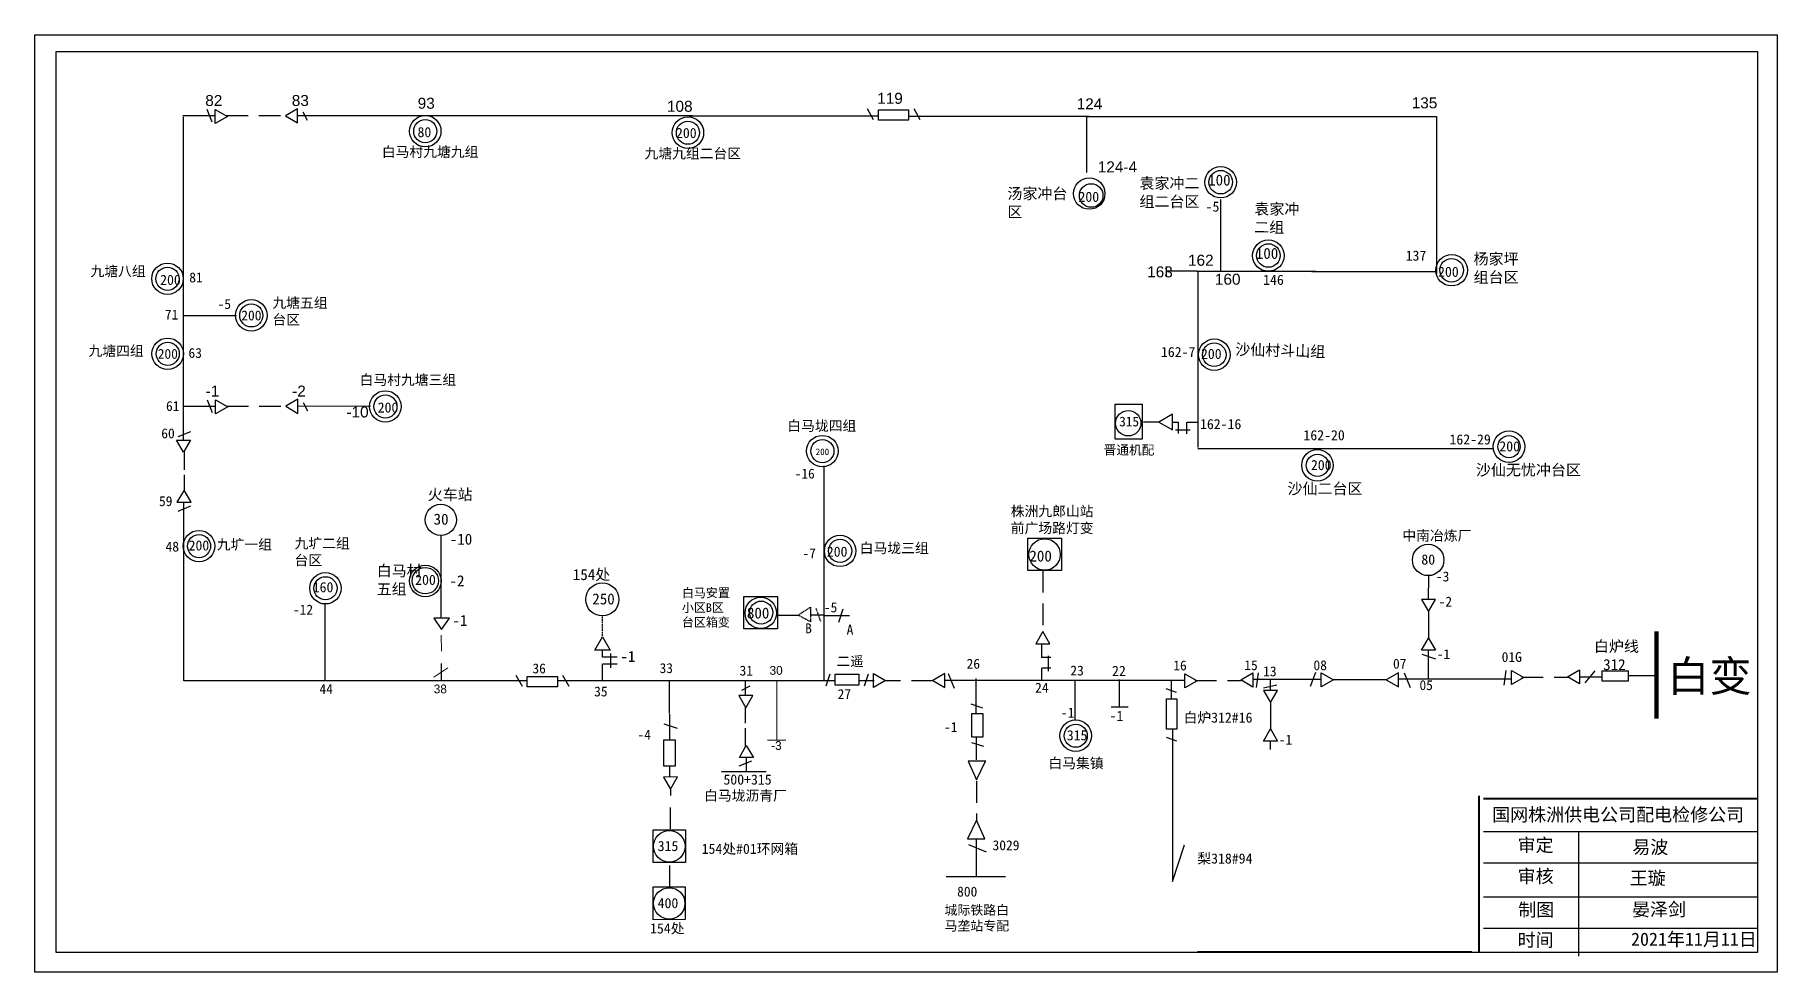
# Model space of a CAD drawing. Extents: x -48 to 348, y -11 to 202.
import ezdxf

# ---------------------------------------------------------------- set-up
doc = ezdxf.new("R2010")
doc.units = 0
doc.header["$LTSCALE"] = 0.774411
for name, pattern in [('ACAD_ISO02W100', [15, 12, -3]), ('DASHED2', [9.525, 6.35, -3.175]), ('HIDDEN', [0.375, 0.25, -0.125]), ('HIDDEN2', [0.1875, 0.125, -0.0625])]:
    doc.linetypes.add(name, pattern=pattern)
doc.layers.get('0').update_dxf_attribs({"linetype": 'CONTINUOUS'})
for name, color, linetype in [('0-RefEdit0', 7, 'CONTINUOUS'), ('LAYER1', 5, 'ACAD_ISO02W100'), ('MiniCADViewLayer', 7, 'CONTINUOUS'), ('OUTSIDE', 2, 'CONTINUOUS')]:
    doc.layers.add(name, color=color, linetype=linetype)
doc.styles.add('hztxt_txtstyle_2.00_0_0', font='', dxfattribs={"height": 2, "bigfont": 'hztxt.shx'})
doc.styles.add('hztxt_txtstyle_200.00_0_0200', font='', dxfattribs={"height": 200, "bigfont": 'hztxt.shx'})
doc.styles.add('SimSun_txtstyle_3.00_0_0', font='', dxfattribs={"height": 3})
doc.styles.get("Standard").update_dxf_attribs({"font": 'simkai_0.ttf', "height": 2.3})
doc.styles.add('字体', font='', dxfattribs={"height": 2.3})
doc.styles.add('楷体_GB2312_txtstyle_2.30_0_0', font='simkai_0.ttf', dxfattribs={"height": 2.3})
doc.styles.get('hztxt_txtstyle_2.00_0_0').set_extended_font_data('hztxt')
doc.styles.get('hztxt_txtstyle_200.00_0_0200').set_extended_font_data('hztxt')
doc.styles.get('SimSun_txtstyle_3.00_0_0').set_extended_font_data('SimSun')
doc.styles.get('字体').set_extended_font_data('SimSun')

# ---------------------------------------------------------------- blocks, each defined once
blk = doc.blocks.new('A$C6A8F2F9D')
at = {"color": 7}
blk.add_circle((3.56, 3.56), 3.56, dxfattribs=at)
blk = doc.blocks.new('A$C13522429')
at = {"linetype": 'Continuous'}
for radius in [3.58, 2.54]:
    blk.add_circle((3.58, 3.58), radius, dxfattribs=at)

msp = doc.modelspace()

# ---------------------------------------------------------------- linework, layer by layer
at = {"color": 0, "linetype": 'Continuous'}
for p, q in [((-7.39, 183.22), (-14.72, 183.22)), ((-9.25, 184.73), (-8.11, 181.86)), ((12.56, 184.13), (13.56, 182.26)), ((-14.56, 109.56), (-14.56, 153.81)), ((-7.31, 117.17), (-14.64, 117.17)), ((-9.17, 118.68), (-8.03, 115.81)), ((12.64, 118.08), (13.64, 116.21)), ((-12.98, 111.42), (-15.85, 110.27)), ((-14.42, 106.97), (-14.42, 102.81)), ((-14.42, 101.66), (-14.42, 98.08)), ((-12.96, 94.49), (-15.83, 93.34)), ((17.64, 54.73), (17.64, 72.15)), ((131.06, 69.65), (136.8, 69.65)), ((134.39, 68.14), (135.4, 71.16)), ((180.55, 60.05), (180.55, 63.12)), ((182.61, 60.15), (180.6, 60.15)), ((182.04, 57.02), (182.04, 60.52)), ((266.93, 60.88), (270.08, 59.83)), ((62.47, 53.54), (61.05, 56.06)), ((73.1, 53.53), (71.68, 56.05)), ((132.36, 56.3), (131.47, 53.63)), ((141.08, 56.3), (140.19, 53.63)), ((159.26, 56.5), (160.61, 53.17)), ((180.52, 54.9), (180.52, 57.76)), ((180.6, 57.79), (182.61, 57.79)), ((229.76, 56.62), (229.31, 53.27)), ((242.75, 56.69), (241.53, 53.49)), ((262.91, 56.64), (264.26, 53.31)), ((286.02, 57.16), (285.57, 53.8)), ((302.82, 55.76), (307.73, 55.76)), ((304.1, 54.35), (306.33, 57.09)), ((313.86, 56), (319.73, 56)), ((63.65, 54.78), (-14.49, 54.78)), ((133.64, 54.82), (70.35, 54.82)), ((95.91, 47.36), (95.91, 54.79)), ((112.38, 52.66), (114.24, 53.67)), ((142.44, 54.82), (138.96, 54.82)), ((158.51, 54.95), (213.06, 54.95)), ((165.6, 47.35), (165.6, 55.37)), ((211.16, 52.13), (208.81, 52.99)), ((228.45, 55.16), (243.95, 55.17)), ((230.98, 53.24), (234.01, 53.9)), ((246.8, 55.14), (258.81, 55.14)), ((261.58, 55.26), (287.33, 55.27)), ((113.21, 45.22), (113.21, 48.8)), ((167.16, 48.63), (164.49, 49.52)), ((196.31, 48.88), (200.21, 48.88)), ((94.62, 45.04), (97.64, 44.03)), ((95.93, 47.23), (95.93, 41.49)), ((113.21, 39.91), (113.21, 44.07)), ((210.25, 43.67), (210.25, 9.18)), ((167.34, 39.86), (164.67, 40.75)), ((165.68, 36.87), (165.68, 42.03)), ((211.24, 41.07), (208.89, 41.92)), ((111.77, 35.46), (114.65, 36.61)), ((113.35, 37.33), (113.35, 34.17)), ((107.74, 34.23), (117.88, 34.23)), ((96.14, 30.17), (96.14, 28.76)), ((96.09, 25.99), (96.09, 21.2)), ((280.92, 20.53), (343.29, 20.53)), ((302.57, 20.52), (302.57, -7.81)), ((210.25, 9.18), (212.97, 17.53)), ((95.91, 12.83), (95.91, 8.04)), ((280.92, 13.43), (343.29, 13.43)), ((280.92, 5.68), (343.29, 5.68)), ((280.92, -1.42), (343.29, -1.42)), ((215.93, -6.72), (278.3, -6.72))]:
    msp.add_line(p, q, dxfattribs=at)
at = {"color": 7, "linetype": 'Continuous'}
for p, q in [((-14.54, 153.27), (-14.54, 183.05)), ((100.35, 183.26), (143.45, 183.26)), ((142.3, 182.32), (140.89, 184.84)), ((150.25, 183.2), (191.28, 183.2)), ((152.93, 182.31), (151.52, 184.83)), ((190.72, 183.11), (270.24, 183.11)), ((270.24, 183.11), (270.24, 147.4)), ((221.23, 147.86), (221.23, 164.21)), ((208.79, 148.98), (208.79, 146.78)), ((215.81, 147.91), (242.81, 147.91)), ((215.98, 147.91), (215.98, 107.88)), ((241.96, 147.89), (270.11, 147.89)), ((210.95, 111.87), (214.3, 111.87)), ((211.65, 111.07), (211.65, 113.63)), ((213.5, 110.98), (213.5, 113.63)), ((213.57, 113.65), (216.02, 113.65)), ((216.01, 107.64), (243.69, 107.64)), ((241.68, 107.66), (283.05, 107.66)), ((95.95, 35.45), (95.95, 32.89))]:
    msp.add_line(p, q, dxfattribs=at)
at = {"color": 0}
for p, q in [((-7.36, 184.72), (-4.59, 183.12)), ((-7.36, 181.53), (-7.36, 184.72)), ((-4.59, 183.12), (-7.36, 181.53)), ((11.37, 184.86), (8.61, 183.27)), ((8.61, 183.27), (11.37, 181.67)), ((11.37, 181.67), (11.37, 184.86)), ((11.41, 183.35), (101.2, 183.33)), ((-7.28, 115.48), (-7.28, 118.67)), ((-7.28, 118.67), (-4.52, 117.07)), ((-4.52, 117.07), (-7.28, 115.48)), ((11.45, 118.81), (8.69, 117.22)), ((8.69, 117.22), (11.45, 115.62)), ((11.45, 115.62), (11.45, 118.81)), ((11.49, 117.3), (27.91, 117.28)), ((-14.59, 106.76), (-16.19, 109.52)), ((-16.19, 109.52), (-13, 109.52)), ((-13, 109.52), (-14.59, 106.76)), ((131.06, 54.84), (131.06, 103.66)), ((-14.45, 98.17), (-16.05, 95.41)), ((-16.05, 95.41), (-12.85, 95.41)), ((-14.47, 54.82), (-14.5, 95.49)), ((-12.85, 95.41), (-14.45, 98.17)), ((44.03, 69.07), (44.03, 87.96)), ((44.03, 81.66), (44.03, 84.8)), ((268.45, 73.3), (268.5, 78.62)), ((266.86, 73.3), (268.45, 70.54)), ((270.05, 73.3), (266.86, 73.3)), ((268.45, 70.54), (270.05, 73.3)), ((125.15, 69.7), (120.55, 69.7)), ((131.12, 69.72), (127.98, 69.72)), ((78.91, 61.75), (80.68, 64.82)), ((80.68, 64.82), (82.45, 61.75)), ((180.76, 66.03), (179.16, 63.26)), ((182.35, 63.26), (180.76, 66.03)), ((266.86, 61.78), (268.45, 64.54)), ((268.45, 64.54), (270.05, 61.78)), ((82.45, 61.75), (78.91, 61.75)), ((179.16, 63.26), (182.35, 63.26)), ((270.05, 61.78), (266.86, 61.78)), ((44.08, 54.78), (44.06, 58.79)), ((142.29, 53.27), (142.29, 56.46)), ((142.29, 56.46), (145.05, 54.86)), ((158.53, 56.46), (155.76, 54.86)), ((158.53, 53.27), (158.53, 56.46)), ((213.07, 56.42), (215.83, 54.83)), ((213.07, 53.23), (213.07, 56.42)), ((225.77, 55.01), (228.53, 56.6)), ((228.53, 56.6), (228.53, 53.41)), ((244.06, 56.61), (246.83, 55.02)), ((244.06, 53.42), (244.06, 56.61)), ((261.63, 56.61), (258.86, 55.02)), ((261.63, 53.42), (261.63, 56.61)), ((287.33, 57.14), (290.09, 55.55)), ((287.33, 53.95), (287.33, 57.14)), ((290.09, 55.55), (287.33, 53.95)), ((300.03, 55.73), (302.79, 57.32)), ((302.79, 54.13), (300.03, 55.73)), ((302.79, 57.32), (302.79, 54.13)), ((113.16, 51.51), (113.16, 54.79)), ((145.05, 54.86), (142.29, 53.27)), ((155.76, 54.86), (158.53, 53.27)), ((188.11, 45.92), (188.11, 54.93)), ((198.2, 49.01), (198.2, 55.11)), ((210.03, 50.66), (210.03, 55.02)), ((215.83, 54.83), (213.07, 53.23)), ((228.53, 53.41), (225.77, 55.01)), ((234.1, 52.65), (230.91, 52.65)), ((230.91, 52.65), (232.51, 49.89)), ((232.51, 52.65), (232.51, 55.13)), ((232.51, 49.89), (234.1, 52.65)), ((246.83, 55.02), (244.06, 53.42)), ((258.86, 55.02), (261.63, 53.42)), ((114.84, 51.47), (111.65, 51.47)), ((111.65, 51.47), (113.24, 48.71)), ((113.24, 48.71), (114.84, 51.47)), ((230.91, 41.13), (232.51, 43.89)), ((232.51, 43.89), (234.1, 41.13)), ((111.79, 37.36), (113.38, 40.12)), ((113.38, 40.12), (114.98, 37.36)), ((234.1, 41.13), (230.91, 41.13)), ((114.98, 37.36), (111.79, 37.36)), ((163.82, 36.55), (165.71, 32.28)), ((167.82, 36.55), (163.82, 36.55)), ((165.71, 32.28), (167.76, 36.55)), ((97.71, 32.96), (94.52, 32.93)), ((94.52, 32.93), (96.14, 30.18)), ((96.14, 30.18), (97.71, 32.96)), ((165.74, 23.14), (163.68, 18.87)), ((167.63, 18.87), (165.74, 23.14)), ((163.63, 18.87), (167.63, 18.87)), ((167.94, 15.84), (163.96, 17.57)), ((172.3, 10.27), (158.84, 10.27))]:
    msp.add_line(p, q, dxfattribs=at)
at = {"color": 0, "linetype": 'DASHED2'}
for p, q in [((-4.81, 183.3), (8.66, 183.3)), ((-4.73, 117.25), (8.74, 117.25)), ((180.79, 79.78), (180.79, 65.97)), ((289.64, 55.64), (300.18, 55.64)), ((155.84, 54.82), (144.84, 54.82)), ((215.38, 54.92), (225.92, 54.92)), ((165.7, 32), (165.7, 23.08))]:
    msp.add_line(p, q, dxfattribs=at)
at = {"color": 7}
for p, q in [((208.87, 147.99), (215.84, 148)), ((210.26, 115.4), (207.19, 113.62)), ((210.26, 111.85), (210.26, 115.4)), ((207.19, 113.62), (210.26, 111.85))]:
    msp.add_line(p, q, dxfattribs=at)
at = {"linetype": 'Continuous'}
msp.add_line((-14.51, 137.84), (-2.5, 137.84), dxfattribs=at)
at = {"color": 7, "linetype": 'DASHED2'}
msp.add_line((207.16, 113.6), (203.69, 113.6), dxfattribs=at)
at = {"color": 7, "linetype": 'Continuous', "ltscale": 2}
msp.add_line((210.27, 113.6), (211.62, 113.6), dxfattribs=at)
at = {"color": 0, "linetype": 'HIDDEN', "ltscale": 2}
msp.add_line((80.72, 65), (80.7, 69.44), dxfattribs=at)
at = {"color": 7, "linetype": 'DASHED2', "lineweight": 0, "ltscale": 0.730592}
msp.add_line((44.05, 61.58), (44.03, 66.51), dxfattribs=at)
at = {"color": 7, "linetype": 'Continuous', "lineweight": 0, "ltscale": 0.730592}
msp.add_line((42.35, 55.65), (45.56, 57.77), dxfattribs=at)
at = {"color": 7, "linetype": 'Continuous', "lineweight": 0, "ltscale": 1.252106}
for p, q in [((120.3, 54.82), (120.3, 41.32)), ((118.23, 41.32), (122.36, 41.32))]:
    msp.add_line(p, q, dxfattribs=at)
at = {"color": 0, "linetype": 'ByBlock'}
msp.add_line((165.6, 18.86), (165.6, 10.49), dxfattribs=at)
at = {"color": 0, "linetype": 'Continuous'}
for points in [[(-48.36, 201.66), (347.71, 201.66), (347.71, -11.41), (-48.36, -11.41)], [(-43.53, 197.86), (343.23, 197.86), (343.23, -6.93), (-43.53, -6.93)], [(177.35, 87.24), (185, 87.24), (185, 79.86), (177.35, 79.86)], [(112.85, 73.97), (120.49, 73.97), (120.49, 66.6), (112.85, 66.6)], [(70.44, 53.45), (63.59, 53.45), (63.59, 55.8), (70.44, 55.8)], [(133.61, 56.3), (138.96, 56.3), (138.96, 53.81), (133.61, 53.81)], [(307.9, 54.74), (307.9, 57.11), (313.83, 57.11), (313.83, 54.74)], [(211.24, 50.71), (211.24, 43.85), (208.89, 43.85), (208.89, 50.71)], [(167.16, 47.38), (167.16, 42.03), (164.67, 42.03), (164.67, 47.38)], [(92.22, 13.5), (92.22, 20.95), (99.52, 20.95), (99.52, 13.54)], [(92.21, 0.51), (92.21, 7.97), (99.5, 7.97), (99.5, 0.55)]]:
    msp.add_lwpolyline(points, close=True, dxfattribs=at)
at = {"color": 7, "linetype": 'Continuous'}
for points in [[(150.28, 182.23), (143.42, 182.23), (143.42, 184.58), (150.28, 184.58)], [(94.66, 41.42), (97.24, 41.42), (97.24, 35.43), (94.66, 35.43)]]:
    msp.add_lwpolyline(points, close=True, dxfattribs=at)
at = {"color": 7, "linetype": 'ByBlock', "ltscale": 2}
msp.add_lwpolyline([(203.33, 117.69), (203.33, 109.72), (197.22, 109.72), (197.22, 117.69)], close=True, dxfattribs=at)
at = {"color": 0, "linetype": 'Continuous'}
for points, const_width in [([(320.31, 46.2), (320.31, 66.08)], 1), ([(279.93, 28.73), (279.93, -7)], 0.5), ([(280.92, 28.04), (343.29, 28.04)], 0.5)]:
    msp.add_lwpolyline(points, dxfattribs=dict(at, const_width=const_width))
for centre, radius in [((40.39, 179.76), 3.58), ((40.39, 179.76), 2.63), ((100.1, 179.41), 3.58), ((100.1, 179.41), 2.63), ((-18.2, 146.21), 3.58), ((-18.2, 146.21), 2.63), ((0.84, 137.88), 3.58), ((0.84, 137.88), 2.63), ((-18.16, 129.15), 3.58), ((-18.16, 129.15), 2.63), ((31.33, 117.18), 3.58), ((31.33, 117.18), 2.63), ((-11.04, 85.43), 3.58), ((-11.04, 85.43), 2.63), ((134.7, 84.35), 3.58), ((134.7, 84.35), 2.63), ((181.17, 83.53), 3.58), ((268.38, 82.3), 3.58), ((17.71, 75.86), 3.58), ((17.71, 75.86), 2.63), ((116.67, 70.26), 3.58), ((116.75, 70.31), 2.63), ((188.26, 42.34), 3.58), ((188.26, 42.34), 2.63), ((95.86, 17.2), 3.58), ((95.85, 4.21), 3.58)]:
    msp.add_circle(centre, radius, dxfattribs=at)
at = {"color": 7, "linetype": 'Continuous'}
for centre, radius in [((221.22, 168.16), 3.58), ((221.22, 168.16), 2.68), ((191.33, 165.58), 3.58), ((191.77, 165.14), 2.68), ((232.06, 151.49), 3.58), ((232.06, 151.49), 2.68), ((273.71, 148.15), 3.58), ((273.71, 148.15), 2.68), ((219.75, 128.94), 3.58), ((219.75, 128.94), 2.68), ((130.66, 107.03), 3.58), ((130.66, 107.03), 2.63)]:
    msp.add_circle(centre, radius, dxfattribs=at)
at = {"color": 7, "linetype": 'ByBlock'}
msp.add_circle((200.2, 113.37), 2.89, dxfattribs=at)
at = {"color": 0}
for centre, radius in [((40.42, 77.52), 3.58), ((40.4, 77.57), 3), ((80.65, 73.32), 3.76)]:
    msp.add_circle(centre, radius, dxfattribs=at)
at = {"layer": '0-RefEdit0', "color": 0, "linetype": 'HIDDEN2', "ltscale": 2}
for p, q in [((125.17, 69.74), (127.98, 71.58)), ((127.98, 71.58), (127.98, 68.23)), ((129.16, 71.36), (130.24, 68.34)), ((127.98, 68.23), (125.17, 69.74))]:
    msp.add_line(p, q, dxfattribs=at)
at = {"layer": '0-RefEdit0', "color": 0, "linetype": 'DASHED2', "ltscale": 2}
for p, q in [((42.32, 69.07), (44.05, 66.48)), ((45.88, 69.07), (42.32, 69.07)), ((44.05, 66.48), (45.89, 69.07))]:
    msp.add_line(p, q, dxfattribs=at)
at = {"layer": '0-RefEdit0', "color": 0, "linetype": 'ByBlock', "ltscale": 2}
for p, q in [((80.72, 60.23), (80.72, 61.64)), ((80.72, 60.24), (84.04, 60.24)), ((82.52, 61.06), (82.52, 57.8)), ((80.72, 54.85), (80.72, 58.69)), ((80.73, 58.69), (84, 58.69))]:
    msp.add_line(p, q, dxfattribs=at)
at = {"layer": 'LAYER1', "color": 0}
for p, q in [((268.46, 70.58), (268.45, 64.26)), ((232.52, 49.93), (232.51, 43.61))]:
    msp.add_line(p, q, dxfattribs=at)
at = {"layer": 'LAYER1', "color": 0, "linetype": 'ByBlock'}
for p, q in [((268.45, 55.26), (268.45, 61.78)), ((232.51, 39.17), (232.51, 41.13))]:
    msp.add_line(p, q, dxfattribs=at)
at = {"layer": 'MiniCADViewLayer', "color": 7, "linetype": 'Continuous'}
msp.add_line((190.72, 183.11), (190.72, 170.4), dxfattribs=at)

# ---------------------------------------------------------------- block references
at = {"color": 7, "linetype": 'Continuous', "rotation": 270}
for p in [(283.18, 111.63), (239.63, 107.38)]:
    msp.add_blockref('A$C13522429', p, dxfattribs=at)
at = {"color": 0}
msp.add_blockref('A$C6A8F2F9D', (40.36, 87.84), dxfattribs=at)

# ---------------------------------------------------------------- texts
at = {"color": 0, "style": '字体'}
for s, p in [('中南冶炼厂', (262.52, 86.69)), ('白马集镇', (182.05, 34.95)), ('白马垅沥青厂', (103.78, 27.59)), ('154处#01环网箱', (103.22, 15.48)), ('154处', (91.49, -2.61))]:
    msp.add_text(s, height=2.3, dxfattribs=at).set_placement(p)
at = {"color": 0}
msp.add_text('-4', height=2.25, dxfattribs=at).set_placement((88.64, 41.44))
at = {"color": 0, "attachment_point": 1}
for s, insert, char_height, width in [('{\\fArial|b0|i0|c0|p32;82}', (-9.62, 187.98), 2.5, 7.0852), ('{\\fArial|b0|i0|c0|p32;83}', (10.05, 187.98), 2.5, 7.0852), ('{\\fArial|b0|i0|c0|p32;93}', (38.67, 187.36), 2.5, 7.0852), ('{\\fArial|b0|i0|c0|p32;108}', (95.34, 186.67), 2.5, 7.0852), ('80', (38.63, 180.69), 2.3, 8.2727), ('200', (97.39, 180.5), 2.3, 8.2727), ('200', (-19.87, 147.11), 2.3, 8.2727), ('81', (-13.26, 147.63), 2.25, 9.2294), ('{\\fSimSun|b0|i0|c134|p2;71}', (-18.81, 139.2), 2.25, 15.7738), ('{\\fSimSun|b0|i0|c134|p2;-5}', (-6.82, 141.59), 2.25, 15.7738), ('{\\fSimSun|b0|i0|c134|p2;200}', (-1.43, 139), 2.25, 7.7118), ('{\\fSimSun|b0|i0|c134|p2;200}', (-20.43, 130.26), 2.25, 7.7118), ('{\\fSimSun|b0|i0|c134|p2;63}', (-13.43, 130.47), 2.25, 15.7738), ('{\\fArial|b0|i0|c0|p32;-1}', (-9.54, 121.93), 2.5, 7.0852), ('{\\fArial|b0|i0|c0|p32;-2}', (10.13, 121.93), 2.5, 7.0852), ('61', (-18.54, 118.41), 2.25, 10.5718), ('{\\fArial|b0|i0|c0|p32;-10}', (22.47, 117.18), 2.5, 7.0852), ('200', (29.58, 118.1), 2.3, 8.2727), ('60', (-19.62, 112.19), 2.25, 10.5718), ('200', (129.15, 107.64), 1.5, 8.2727), ('-16', (124.35, 103.04), 2.25, 10.7396), ('59', (-20.14, 96.78), 2.25, 10.5718), ('火车站', (40.95, 98.42), 2.5, 26.3293), ('30', (42.29, 92.82), 2.5, 8.5687), ('-10', (45.98, 88.27), 2.5, 9.882), ('{\\fSimSun|b0|i0|c134|p2;48}', (-18.64, 86.46), 2.25, 8.3903), ('{\\fSimSun|b0|i0|c134|p2;200}', (-13.41, 86.74), 2.3, 8.2727), ('-7', (126.13, 84.92), 2.25, 10.7396), ('200', (131.68, 85.33), 2.3, 8.2727), ('200', (177.73, 84.43), 2.5, 9.1919), ('80', (266.83, 83.54), 2.3, 4.3539), ('白马村\\P五组', (29.35, 81.08), 2.5, 19.4743), ('154处', (73.94, 80.22), 2.5, 38.1697), ('-3', (270.13, 79.66), 2.25, 12.5855), ('160', (14.82, 77.25), 2.3, 8.2727), ('-2', (45.91, 78.8), 2.5, 9.882), ('{\\H0.9x;-12}', (10.3, 72.13), 2.5, 7.0852), ('250', (78.36, 74.68), 2.5, 9.1919), ('800', (113.51, 71.48), 2.5, 9.1919), ('{\\fSimSun|b0|i0|c134|p2;-5}', (131, 72.64), 2.25, 10.7396), ('-2', (270.75, 73.95), 2.25, 12.5855), ('-1', (46.57, 69.79), 2.5, 7.0852), ('B', (126.75, 67.87), 2.25, 10.7396), ('A', (136.18, 67.59), 2.25, 10.7396), ('-1', (84.75, 61.61), 2.5, 7.0852), ('{\\fSimSun|b0|i0|c134|p2;二遥}', (133.91, 60.39), 2.25, 7.3186), ('26', (163.45, 59.82), 2.25, 6.3767), ('{\\fSimSun|b0|i0|c134|p2;15}', (226.57, 59.49), 2.25, 10.7396), ('08', (242.3, 59.48), 2.25, 5.0342), ('07', (260.38, 59.83), 2.25, 5.0342), ('-1', (270.34, 62), 2.25, 12.5855), ('01G', (285.08, 61.36), 2.25, 4.363), ('36', (64.75, 58.76), 2.25, 5.7055), ('33', (93.65, 58.83), 2.25, 5.7055), ('31', (111.84, 58.27), 2.25, 6.2088), ('{\\fSimSun|b0|i0|c134|p2;23}', (187.03, 58.28), 2.25, 19.5048), ('{\\fSimSun|b0|i0|c134|p2;16}', (210.44, 59.43), 2.25, 10.7396), ('13', (230.87, 58.1), 2.25, 10.7396), ('{\\fSimSun|b0|i0|c134|p2;44}', (16.34, 54.08), 2.25, 10.5718), ('35', (78.78, 53.52), 2.25, 5.7055), ('27', (134.13, 52.92), 2.25, 5.202), ('05', (266.4, 54.96), 2.25, 5.0342), ('-1', (158.3, 45.44), 2.25, 6.3767), ('{\\fSimSun|b0|i0|c134|p2;315}', (186.23, 43.59), 2.3, 5.5376), ('-1', (234.42, 42.58), 2.25, 10.7396), ('500+315', (108.18, 33.53), 2.3, 4.3539), ('315', (93.23, 18.42), 2.3, 4.3539), ('3029', (169.35, 18.56), 2.25, 6.3767), ('800', (161.3, 8.03), 2.25, 6.3767), ('400', (93.22, 5.44), 2.3, 4.3539)]:
    msp.add_mtext(s, dxfattribs=dict(at, insert=insert, char_height=char_height, width=width))
at = {"color": 7, "attachment_point": 1}
for s, insert, char_height, width in [('{\\fArial|b0|i0|c0|p32;119}', (143.13, 188.48), 2.5, 7.0852), ('{\\fArial|b0|i0|c0|p32;124}', (188.48, 187.22), 2.5, 7.0852), ('{\\fArial|b0|i0|c0|p32;135}', (264.64, 187.45), 2.5, 7.0852), ('{\\fArial|b0|i0|c0|p32;124-4}', (193.27, 172.89), 2.5, 7.0852), ('200', (188.89, 165.99), 2.3, 8.2727), ('{\\fSimSun|b0|i0|c134|p2;-5}', (217.79, 163.77), 2.3, 16.8907), ('{\\fArial|b0|i0|c0|p32;162}', (213.78, 151.67), 2.5, 7.0852), ('{\\fSimSun|b0|i0|c134|p2;137}', (263.26, 152.62), 2.3, 12.9587), ('{\\fArial|b0|i0|c0|p32;163}', (204.5, 149.03), 2.5, 7.0852), ('{\\fArial|b0|i0|c0|p32;160}', (219.9, 147.36), 2.5, 7.0852), ('{\\fSimSun|b0|i0|c134|p2;146}', (230.87, 147.13), 2.3, 16.8907), ('200', (270.63, 148.95), 2.3, 8.2727), ('{\\fSimSun|b0|i0|c134|p2;162-7}', (207.63, 130.71), 2.3, 16.8907), ('200', (216.73, 130.29), 2.3, 8.2727), ('162-16', (216.52, 114.33), 2.3, 16.8907), ('162-20', (240.03, 111.8), 2.3, 16.8907), ('晋通机配', (194.61, 108.35), 2.113, 14.3796), ('162-29', (273.23, 110.84), 2.3, 16.8907), ('200', (284.56, 109.27), 2.3, 8.2727), ('200', (241.73, 105.02), 2.3, 8.2727)]:
    msp.add_mtext(s, dxfattribs=dict(at, insert=insert, char_height=char_height, width=width))
at = {"color": 0, "attachment_point": 1, "style": '字体'}
for s, insert, char_height, width in [('白马村九塘九组', (30.52, 176.21), 2.3, 34.3527), ('九塘九组二台区', (90.23, 175.86), 2.3, 34.3527), ('九塘八组', (-35.71, 149.08), 2.3, 26.5007), ('九塘五组台区', (5.65, 141.9), 2.3, 13.4606), ('九塘四组', (-36.16, 130.97), 2.3, 13.4606), ('白马村九塘三组', (25.47, 124.39), 2.3, 34.3527), ('株洲九郎山站前广场路灯变', (173.49, 94.53), 2.3, 20.2852), ('九圹一组', (-7, 86.96), 2.3, 34.3527), ('九圹二组台区', (10.69, 87.22), 2.3, 14.4584), ('白马垅三组', (139.16, 86.15), 2.3, 34.3527), ('白马安置小区B区台区箱变', (98.73, 75.79), 2, 11.3857)]:
    msp.add_mtext(s, dxfattribs=dict(at, insert=insert, char_height=char_height, width=width))
at = {"color": 7, "attachment_point": 1}
for s, insert, char_height, width, style in [('{\\fSimSun|b0|i0|c134|p2;汤家冲台区}', (172.73, 166.83), 2.5, 15.815, '字体'), ('{\\fSimSun|b0|i0|c134|p2;袁家冲二组二台区}', (202.75, 169.18), 2.5, 15.815, '字体'), ('杨家坪组台区', (278.71, 151.98), 2.5, 12.4862, '字体'), ('白马垅四组', (122.69, 113.95), 2.3, 34.3527, '字体'), ('200', (38.1, 78.93), 2.3, 4.8377, '楷体_GB2312_txtstyle_2.30_0_0'), ('30', (118.67, 58.19), 2, 6.2088, 'hztxt_txtstyle_2.00_0_0'), ('38', (42.33, 53.97), 2, 5.7055, 'hztxt_txtstyle_2.00_0_0')]:
    msp.add_mtext(s, dxfattribs=dict(at, insert=insert, char_height=char_height, width=width, style=style))
at = {"color": 7, "linetype": 'Continuous', "char_height": 2.5, "width": 5.6554, "attachment_point": 1}
for insert in [(218.36, 169.9), (229.2, 153.23)]:
    msp.add_mtext('{\\fSimSun|b0|i0|c134|p2;100}', dxfattribs=dict(at, insert=insert))
at = {"color": 7, "char_height": 2.5, "attachment_point": 1, "style": '字体'}
for s, insert, width, rotation in [('袁家冲二组', (228.88, 163.36), 12.4862, 359.5413), ('沙仙村斗山组', (224.58, 131.45), 27.2316, 358.4077)]:
    msp.add_mtext(s, dxfattribs=dict(at, insert=insert, width=width, rotation=rotation))
at = {"color": 7, "linetype": 'ByBlock', "insert": (198.13, 114.87), "char_height": 2.218, "width": 4.6647, "attachment_point": 1}
msp.add_mtext('315', dxfattribs=at)
at = {"char_height": 2.5, "width": 35.5511, "attachment_point": 1, "style": '字体'}
for s, insert in [('沙仙无忧冲台区', (279.24, 104.02)), ('{\\fSimSun|b0|i0|c134|p2;沙仙二台区}', (236.41, 99.77))]:
    msp.add_mtext(s, dxfattribs=dict(at, insert=insert))
at = {"color": 0, "linetype": 'Continuous', "attachment_point": 1}
for s, insert, char_height, width in [('白炉线', (306.06, 63.91), 2.5, 10.4149), ('312', (308.15, 59.75), 2.5, 11.5751), ('{\\fSimSun|b0|i0|c134|p2;22}', (196.52, 58.23), 2.3, 2.9987), ('{\\fSimSun|b0|i0|c134|p2;24}', (179, 54.39), 2.3, 2.9987), ('{\\fSimSun|b0|i0|c134|p2;-1}', (184.85, 48.72), 2.3, 2.9987), ('{\\fSimSun|b0|i0|c134|p2;-1}', (195.96, 48.01), 2.3, 2.9987)]:
    msp.add_mtext(s, dxfattribs=dict(at, insert=insert, char_height=char_height, width=width))
at = {"color": 0, "linetype": 'Continuous', "attachment_point": 1, "style": '字体'}
for s, insert, char_height, width in [('白变', (322.77, 59.39), 7, 21.0726), ('白炉312#16', (212.77, 47.61), 2.3, 17.7271), ('梨318#94', (215.91, 15.58), 2.3, 15.2078), ('审定', (288.71, 18.97), 3, 23.4615), ('审核', (288.71, 11.91), 3, 23.4615), ('制图', (288.87, 4.29), 3, 23.4615), ('时间', (288.71, -2.59), 3, 23.4615)]:
    msp.add_mtext(s, dxfattribs=dict(at, insert=insert, char_height=char_height, width=width))
at = {"color": 7, "linetype": 'Continuous', "lineweight": 0, "ltscale": 0.386453, "insert": (119.03, 41.1), "char_height": 2, "attachment_point": 1, "style": 'hztxt_txtstyle_200.00_0_0200'}
msp.add_mtext('-3', dxfattribs=at)
at = {"color": 7, "linetype": 'Continuous', "true_color": 0xffffff, "char_height": 3, "attachment_point": 1}
for s, insert, width, style in [('国网株洲供电公司配电检修公司', (282.92, 25.9), 82.0179, '字体'), ('易波', (314.78, 18.52), 23.4615, '字体'), ('王璇', (314.2, 11.49), 33.0539, '字体'), ('2021年11月11日', (314.49, -2.42), 31.4452, 'SimSun_txtstyle_3.00_0_0')]:
    msp.add_mtext(s, dxfattribs=dict(at, insert=insert, width=width, style=style))
at = {"color": 7, "linetype": 'Continuous', "insert": (314.72, 4.37), "char_height": 3, "width": 23.4615, "attachment_point": 1, "style": 'SimSun_txtstyle_3.00_0_0'}
msp.add_mtext('晏泽剑', dxfattribs=at)
at = {"layer": 'OUTSIDE', "color": 0, "insert": (158.43, 3.79), "char_height": 2.154, "width": 17.0472, "attachment_point": 1, "style": '字体'}
msp.add_mtext('城际铁路白马垄站专配', dxfattribs=at)

doc.saveas('drawing.dxf')
